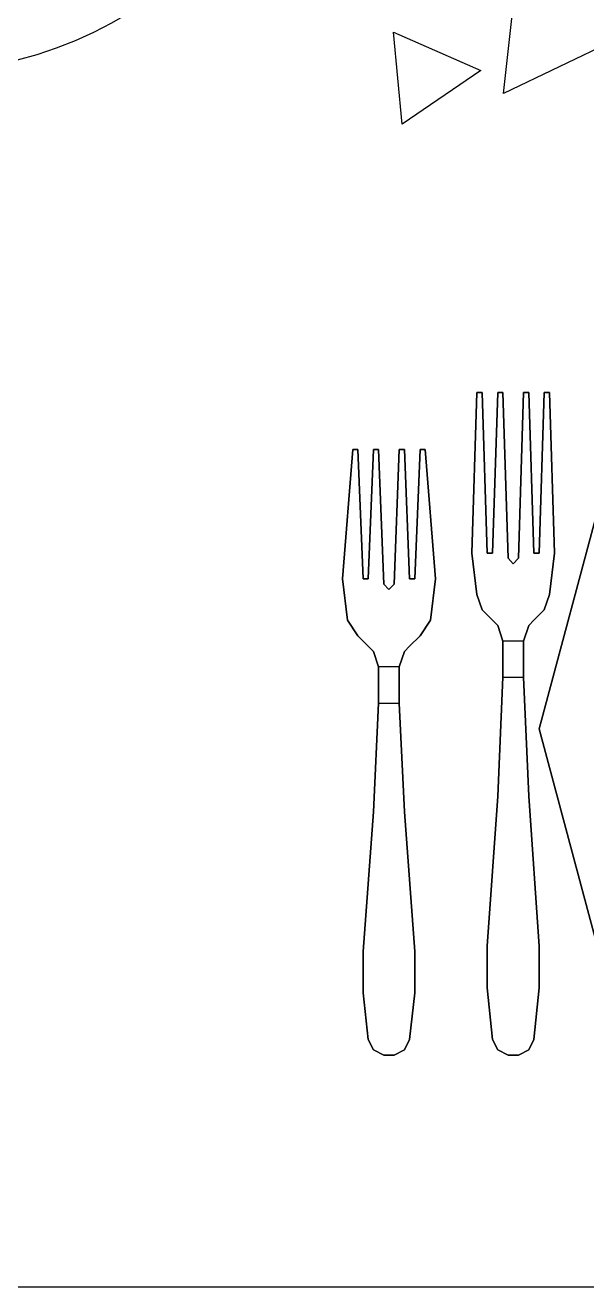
# Model space of a CAD drawing. Extents: x 15.9 to 33.1, y 12.3 to 21.3.
# Drawn here: x 23.0694 to 23.2362, y 13.7326 to 14.1079 of the extents above; entities that cross this region are included whole.
import ezdxf

# ---------------------------------------------------------------- set-up
doc = ezdxf.new("R2010")
doc.units = 0
doc.header["$LTSCALE"] = 0.5
doc.header["$MEASUREMENT"] = 0
doc.layers.get('0').update_dxf_attribs({"linetype": 'CONTINUOUS'})

# ---------------------------------------------------------------- blocks, each defined once
blk = doc.blocks.new('A$C403C54AD')
for p, q in [((1.57741, 0.87913, -0.0006), (1.58183, 0.91926, -0.0006)), ((1.54732, 0.87, -0.0006), (1.54475, 0.89734, -0.0006)), ((1.54475, 0.89734, -0.0006), (1.57064, 0.88596, -0.0006)), ((1.61385, 0.89659, -0.0006), (1.57741, 0.87913, -0.0006)), ((1.57064, 0.88596, -0.0006), (1.54732, 0.87, -0.0006)), ((1.56951, 0.73013, -0.02105), (1.57105, 0.72551, -0.02059)), ((1.56951, 0.73013, -0.02413), (1.57105, 0.72551, -0.02367)), ((1.53103, 0.72244, -0.02105), (1.53411, 0.71782, -0.02059)), ((1.53103, 0.72244, -0.02413), (1.53411, 0.71782, -0.02367)), ((0.83575, 0.52421, -0.0006), (1.99923, 0.52421, -0.0006))]:
    blk.add_line(p, q)
blk.add_circle((1.40208, 1.00844, -0.0006), 0.12331)
for points, invisible_edges in [([(1.57259, 0.74244, -0.02045), (1.56797, 0.74244, -0.02045), (1.56951, 0.79016, -0.01335), (1.57105, 0.79016, -0.01335)], 1), ([(1.57259, 0.74244, -0.02353), (1.56797, 0.74244, -0.02353), (1.56951, 0.79016, -0.01643), (1.57105, 0.79016, -0.01643)], 1), ([(1.57875, 0.74091, -0.0207), (1.57413, 0.74244, -0.02045), (1.57567, 0.79016, -0.01335), (1.57721, 0.79016, -0.01335)], 1), ([(1.57875, 0.74091, -0.02378), (1.57413, 0.74244, -0.02353), (1.57567, 0.79016, -0.01643), (1.57721, 0.79016, -0.01643)], 1), ([(1.58645, 0.74244, -0.02045), (1.58183, 0.74091, -0.0207), (1.58337, 0.79016, -0.01335), (1.58491, 0.79016, -0.01335)], 1), ([(1.58645, 0.74244, -0.02353), (1.58183, 0.74091, -0.02378), (1.58337, 0.79016, -0.01643), (1.58491, 0.79016, -0.01643)], 1), ([(1.58798, 0.74244, -0.02045), (1.5926, 0.74244, -0.02045), (1.59106, 0.79016, -0.01335), (1.58952, 0.79016, -0.01335)], 1), ([(1.58798, 0.74244, -0.02353), (1.5926, 0.74244, -0.02353), (1.59106, 0.79016, -0.01643), (1.58952, 0.79016, -0.01643)], 1), ([(1.53565, 0.73475, -0.02045), (1.5295, 0.73475, -0.02045), (1.53257, 0.77323, -0.01335), (1.53411, 0.77323, -0.01335)], 1), ([(1.53565, 0.73475, -0.02353), (1.5295, 0.73475, -0.02353), (1.53257, 0.77323, -0.01643), (1.53411, 0.77323, -0.01643)], 1), ([(1.54181, 0.73321, -0.0207), (1.53719, 0.73475, -0.02045), (1.53873, 0.77323, -0.01335), (1.54027, 0.77323, -0.01335)], 1), ([(1.54181, 0.73321, -0.02378), (1.53719, 0.73475, -0.02353), (1.53873, 0.77323, -0.01643), (1.54027, 0.77323, -0.01643)], 1), ([(1.5495, 0.73475, -0.02045), (1.54489, 0.73321, -0.0207), (1.54643, 0.77323, -0.01335), (1.54797, 0.77323, -0.01335)], 1), ([(1.5495, 0.73475, -0.02353), (1.54489, 0.73321, -0.02378), (1.54643, 0.77323, -0.01643), (1.54797, 0.77323, -0.01643)], 1), ([(1.55104, 0.73475, -0.02045), (1.5572, 0.73475, -0.02045), (1.55412, 0.77323, -0.01335), (1.55258, 0.77323, -0.01335)], 1), ([(1.55104, 0.73475, -0.02353), (1.5572, 0.73475, -0.02353), (1.55412, 0.77323, -0.01643), (1.55258, 0.77323, -0.01643)], 1), ([(1.56951, 0.73013, -0.02105), (1.57413, 0.74244, -0.02045), (1.57259, 0.74244, -0.02045), (1.56797, 0.74244, -0.02045)], 5), ([(1.56951, 0.73013, -0.02413), (1.57413, 0.74244, -0.02353), (1.57259, 0.74244, -0.02353), (1.56797, 0.74244, -0.02353)], 5), ([(1.56951, 0.73013, -0.02413), (1.56951, 0.73013, -0.02105), (1.56797, 0.74244, -0.02045), (1.56797, 0.74244, -0.02353)], 1), ([(1.56951, 0.73013, -0.02105), (1.58029, 0.73924, -0.02085), (1.57875, 0.74091, -0.0207), (1.57413, 0.74244, -0.02045)], 13), ([(1.56951, 0.73013, -0.02413), (1.58029, 0.73924, -0.02392), (1.57875, 0.74091, -0.02378), (1.57413, 0.74244, -0.02353)], 13), ([(1.59106, 0.73013, -0.02105), (1.58029, 0.73924, -0.02085), (1.56951, 0.73013, -0.02105), (1.59106, 0.73013, -0.02105)], 7), ([(1.59106, 0.73013, -0.02413), (1.58029, 0.73924, -0.02392), (1.56951, 0.73013, -0.02413), (1.59106, 0.73013, -0.02413)], 7), ([(1.59106, 0.73013, -0.02105), (1.58029, 0.73924, -0.02085), (1.58183, 0.74091, -0.0207), (1.58645, 0.74244, -0.02045)], 13), ([(1.59106, 0.73013, -0.02413), (1.58029, 0.73924, -0.02392), (1.58183, 0.74091, -0.02378), (1.58645, 0.74244, -0.02353)], 13), ([(1.59106, 0.73013, -0.02105), (1.58645, 0.74244, -0.02045), (1.58798, 0.74244, -0.02045), (1.5926, 0.74244, -0.02045)], 5), ([(1.59106, 0.73013, -0.02413), (1.58645, 0.74244, -0.02353), (1.58798, 0.74244, -0.02353), (1.5926, 0.74244, -0.02353)], 5), ([(1.59106, 0.73013, -0.02105), (1.59106, 0.73013, -0.02413), (1.5926, 0.74244, -0.02353), (1.5926, 0.74244, -0.02045)], 1), ([(1.53103, 0.72244, -0.02105), (1.53719, 0.73475, -0.02045), (1.53565, 0.73475, -0.02045), (1.5295, 0.73475, -0.02045)], 5), ([(1.53103, 0.72244, -0.02413), (1.53719, 0.73475, -0.02353), (1.53565, 0.73475, -0.02353), (1.5295, 0.73475, -0.02353)], 5), ([(1.53103, 0.72244, -0.02413), (1.53103, 0.72244, -0.02105), (1.5295, 0.73475, -0.02045), (1.5295, 0.73475, -0.02353)], 1), ([(1.53103, 0.72244, -0.02105), (1.54335, 0.73155, -0.02085), (1.54181, 0.73321, -0.0207), (1.53719, 0.73475, -0.02045)], 13), ([(1.53103, 0.72244, -0.02413), (1.54335, 0.73155, -0.02392), (1.54181, 0.73321, -0.02378), (1.53719, 0.73475, -0.02353)], 13), ([(1.55566, 0.72244, -0.02105), (1.54335, 0.73155, -0.02085), (1.54489, 0.73321, -0.0207), (1.5495, 0.73475, -0.02045)], 13), ([(1.55566, 0.72244, -0.02413), (1.54335, 0.73155, -0.02392), (1.54489, 0.73321, -0.02378), (1.5495, 0.73475, -0.02353)], 13), ([(1.55566, 0.72244, -0.02105), (1.5495, 0.73475, -0.02045), (1.55104, 0.73475, -0.02045), (1.5572, 0.73475, -0.02045)], 5), ([(1.55566, 0.72244, -0.02413), (1.5495, 0.73475, -0.02353), (1.55104, 0.73475, -0.02353), (1.5572, 0.73475, -0.02353)], 5), ([(1.55566, 0.72244, -0.02105), (1.55566, 0.72244, -0.02413), (1.5572, 0.73475, -0.02353), (1.5572, 0.73475, -0.02045)], 1), ([(1.55566, 0.72244, -0.02105), (1.54335, 0.73155, -0.02085), (1.53103, 0.72244, -0.02105), (1.55566, 0.72244, -0.02105)], 7), ([(1.55566, 0.72244, -0.02413), (1.54335, 0.73155, -0.02392), (1.53103, 0.72244, -0.02413), (1.55566, 0.72244, -0.02413)], 7), ([(1.58952, 0.72551, -0.02059), (1.57105, 0.72551, -0.02059), (1.56951, 0.73013, -0.02105), (1.59106, 0.73013, -0.02105)], 5), ([(1.58952, 0.72551, -0.02367), (1.57105, 0.72551, -0.02367), (1.56951, 0.73013, -0.02413), (1.59106, 0.73013, -0.02413)], 5), ([(1.57105, 0.72551, -0.02059), (1.57105, 0.72551, -0.02367), (1.56951, 0.73013, -0.02413), (1.56951, 0.73013, -0.02105)], 4), ([(1.58952, 0.72551, -0.02367), (1.58952, 0.72551, -0.02059), (1.59106, 0.73013, -0.02105), (1.59106, 0.73013, -0.02413)], 4), ([(1.57413, 0.72244, -0.02243), (1.58645, 0.72244, -0.02243), (1.58952, 0.72551, -0.02367), (1.57105, 0.72551, -0.02367)], 5), ([(1.57413, 0.72244, -0.01935), (1.58645, 0.72244, -0.01935), (1.58952, 0.72551, -0.02059), (1.57105, 0.72551, -0.02059)], 5), ([(1.55258, 0.71782, -0.02059), (1.53411, 0.71782, -0.02059), (1.53103, 0.72244, -0.02105), (1.55566, 0.72244, -0.02105)], 5), ([(1.55258, 0.71782, -0.02367), (1.53411, 0.71782, -0.02367), (1.53103, 0.72244, -0.02413), (1.55566, 0.72244, -0.02413)], 5), ([(1.53411, 0.71782, -0.02059), (1.53411, 0.71782, -0.02367), (1.53103, 0.72244, -0.02413), (1.53103, 0.72244, -0.02105)], 4), ([(1.55258, 0.71782, -0.02367), (1.55258, 0.71782, -0.02059), (1.55566, 0.72244, -0.02105), (1.55566, 0.72244, -0.02413)], 4), ([(1.57567, 0.7209, -0.0183), (1.58491, 0.7209, -0.0183), (1.58645, 0.72244, -0.01935), (1.57413, 0.72244, -0.01935)], 5), ([(1.57567, 0.7209, -0.02109), (1.58491, 0.7209, -0.02109), (1.58645, 0.72244, -0.02243), (1.57413, 0.72244, -0.02243)], 5), ([(1.57567, 0.7209, -0.0183), (1.57567, 0.7209, -0.02109), (1.57413, 0.72244, -0.02243), (1.57413, 0.72244, -0.01935)], 1), ([(1.58337, 0.71628, -0.01595), (1.57721, 0.71628, -0.01595), (1.57567, 0.7209, -0.0183), (1.58491, 0.7209, -0.0183)], 4), ([(1.57721, 0.71628, -0.01854), (1.57721, 0.71628, -0.01595), (1.57567, 0.7209, -0.0183), (1.57567, 0.7209, -0.02109)], 5), ([(1.58337, 0.71628, -0.01854), (1.57721, 0.71628, -0.01854), (1.57567, 0.7209, -0.02109), (1.58491, 0.7209, -0.02109)], 4), ([(1.58337, 0.71628, -0.01595), (1.58337, 0.71628, -0.01854), (1.58491, 0.7209, -0.02109), (1.58491, 0.7209, -0.0183)], 5), ([(1.58491, 0.7209, -0.02109), (1.58491, 0.7209, -0.0183), (1.58645, 0.72244, -0.01935), (1.58645, 0.72244, -0.02243)], 1), ([(1.53719, 0.71474, -0.02243), (1.5495, 0.71474, -0.02243), (1.55258, 0.71782, -0.02367), (1.53411, 0.71782, -0.02367)], 5), ([(1.53719, 0.71474, -0.01935), (1.5495, 0.71474, -0.01935), (1.55258, 0.71782, -0.02059), (1.53411, 0.71782, -0.02059)], 5), ([(1.53873, 0.7132, -0.0183), (1.54797, 0.7132, -0.0183), (1.5495, 0.71474, -0.01935), (1.53719, 0.71474, -0.01935)], 5), ([(1.53873, 0.7132, -0.02109), (1.54797, 0.7132, -0.02109), (1.5495, 0.71474, -0.02243), (1.53719, 0.71474, -0.02243)], 5), ([(1.53873, 0.7132, -0.0183), (1.53873, 0.7132, -0.02109), (1.53719, 0.71474, -0.02243), (1.53719, 0.71474, -0.01935)], 1), ([(1.54643, 0.70858, -0.01595), (1.54027, 0.70858, -0.01595), (1.53873, 0.7132, -0.0183), (1.54797, 0.7132, -0.0183)], 4), ([(1.54643, 0.70858, -0.01854), (1.54027, 0.70858, -0.01854), (1.53873, 0.7132, -0.02109), (1.54797, 0.7132, -0.02109)], 4), ([(1.54027, 0.70858, -0.01854), (1.54027, 0.70858, -0.01595), (1.53873, 0.7132, -0.0183), (1.53873, 0.7132, -0.02109)], 5), ([(1.54643, 0.70858, -0.01595), (1.54643, 0.70858, -0.01854), (1.54797, 0.7132, -0.02109), (1.54797, 0.7132, -0.0183)], 5), ([(1.54797, 0.7132, -0.02109), (1.54797, 0.7132, -0.0183), (1.5495, 0.71474, -0.01935), (1.5495, 0.71474, -0.02243)], 1), ([(1.57721, 0.71628, -0.01854), (1.57721, 0.71628, -0.01595), (1.57721, 0.7055, -0.01387), (1.57721, 0.7055, -0.01646)], 5), ([(1.58337, 0.7055, -0.01646), (1.58337, 0.7055, -0.01387), (1.58337, 0.71628, -0.01595), (1.58337, 0.71628, -0.01854)], 5), ([(1.54027, 0.70858, -0.01854), (1.54027, 0.70858, -0.01595), (1.54027, 0.69781, -0.01387), (1.54027, 0.69781, -0.01646)], 5), ([(1.54643, 0.69781, -0.01646), (1.54643, 0.69781, -0.01387), (1.54643, 0.70858, -0.01595), (1.54643, 0.70858, -0.01854)], 5), ([(1.58491, 0.6701, -0.01678), (1.57567, 0.6701, -0.01678), (1.57721, 0.7055, -0.01387), (1.58337, 0.7055, -0.01387)], 1), ([(1.57721, 0.7055, -0.01387), (1.57721, 0.7055, -0.01646), (1.57567, 0.6701, -0.01986), (1.57567, 0.6701, -0.01678)], 5), ([(1.58491, 0.6701, -0.01986), (1.57567, 0.6701, -0.01986), (1.57721, 0.7055, -0.01646), (1.58337, 0.7055, -0.01646)], 1), ([(1.58491, 0.6701, -0.01678), (1.58491, 0.6701, -0.01986), (1.58337, 0.7055, -0.01646), (1.58337, 0.7055, -0.01387)], 5), ([(1.54797, 0.66549, -0.01678), (1.53873, 0.66549, -0.01678), (1.54027, 0.69781, -0.01387), (1.54643, 0.69781, -0.01387)], 1), ([(1.54027, 0.69781, -0.01387), (1.54027, 0.69781, -0.01646), (1.53873, 0.66549, -0.01986), (1.53873, 0.66549, -0.01678)], 5), ([(1.54797, 0.66549, -0.01986), (1.53873, 0.66549, -0.01986), (1.54027, 0.69781, -0.01646), (1.54643, 0.69781, -0.01646)], 1), ([(1.54797, 0.66549, -0.01678), (1.54797, 0.66549, -0.01986), (1.54643, 0.69781, -0.01646), (1.54643, 0.69781, -0.01387)], 5), ([(1.57259, 0.62547, -0.01916), (1.58798, 0.62547, -0.01916), (1.58491, 0.6701, -0.01678), (1.57567, 0.6701, -0.01678)], 5), ([(1.57259, 0.62547, -0.0238), (1.58798, 0.62547, -0.0238), (1.58491, 0.6701, -0.01986), (1.57567, 0.6701, -0.01986)], 5), ([(1.57567, 0.6701, -0.01986), (1.57567, 0.6701, -0.01678), (1.57259, 0.62547, -0.01916), (1.57259, 0.62547, -0.0238)], 1), ([(1.58798, 0.62547, -0.0238), (1.58798, 0.62547, -0.01916), (1.58491, 0.6701, -0.01678), (1.58491, 0.6701, -0.01986)], 4), ([(1.53565, 0.62393, -0.01916), (1.55104, 0.62393, -0.01916), (1.54797, 0.66549, -0.01678), (1.53873, 0.66549, -0.01678)], 5), ([(1.53565, 0.62393, -0.0238), (1.55104, 0.62393, -0.0238), (1.54797, 0.66549, -0.01986), (1.53873, 0.66549, -0.01986)], 5), ([(1.53873, 0.66549, -0.01986), (1.53873, 0.66549, -0.01678), (1.53565, 0.62393, -0.01916), (1.53565, 0.62393, -0.0238)], 1), ([(1.55104, 0.62393, -0.0238), (1.55104, 0.62393, -0.01916), (1.54797, 0.66549, -0.01678), (1.54797, 0.66549, -0.01986)], 4), ([(1.55104, 0.61161, -0.01949), (1.53565, 0.61161, -0.01949), (1.53565, 0.62393, -0.01916), (1.55104, 0.62393, -0.01916)], 5), ([(1.55104, 0.61161, -0.02413), (1.53565, 0.61161, -0.02413), (1.53565, 0.62393, -0.0238), (1.55104, 0.62393, -0.0238)], 5), ([(1.58798, 0.61315, -0.01949), (1.57259, 0.61315, -0.01949), (1.57259, 0.62547, -0.01916), (1.58798, 0.62547, -0.01916)], 5), ([(1.58798, 0.61315, -0.02413), (1.57259, 0.61315, -0.02413), (1.57259, 0.62547, -0.0238), (1.58798, 0.62547, -0.0238)], 5), ([(1.57413, 0.59776, -0.01946), (1.58645, 0.59776, -0.01946), (1.58798, 0.61315, -0.01949), (1.57259, 0.61315, -0.01949)], 5), ([(1.57413, 0.59776, -0.02409), (1.58645, 0.59776, -0.02409), (1.58798, 0.61315, -0.02413), (1.57259, 0.61315, -0.02413)], 5), ([(1.53719, 0.59776, -0.01946), (1.5495, 0.59776, -0.01946), (1.55104, 0.61161, -0.01949), (1.53565, 0.61161, -0.01949)], 5), ([(1.53719, 0.59776, -0.02409), (1.5495, 0.59776, -0.02409), (1.55104, 0.61161, -0.02413), (1.53565, 0.61161, -0.02413)], 5), ([(1.54797, 0.59468, -0.01921), (1.53873, 0.59468, -0.01921), (1.53719, 0.59776, -0.01946), (1.5495, 0.59776, -0.01946)], 5), ([(1.54797, 0.59468, -0.02385), (1.53873, 0.59468, -0.02385), (1.53719, 0.59776, -0.02409), (1.5495, 0.59776, -0.02409)], 5), ([(1.58491, 0.59468, -0.01921), (1.57567, 0.59468, -0.01921), (1.57413, 0.59776, -0.01946), (1.58645, 0.59776, -0.01946)], 5), ([(1.58491, 0.59468, -0.02385), (1.57567, 0.59468, -0.02385), (1.57413, 0.59776, -0.02409), (1.58645, 0.59776, -0.02409)], 5), ([(1.54181, 0.59314, -0.01938), (1.54489, 0.59314, -0.01938), (1.54797, 0.59468, -0.01921), (1.53873, 0.59468, -0.01921)], 4), ([(1.54181, 0.59314, -0.02351), (1.54489, 0.59314, -0.02351), (1.54797, 0.59468, -0.02385), (1.53873, 0.59468, -0.02385)], 4), ([(1.57875, 0.59314, -0.01938), (1.58183, 0.59314, -0.01938), (1.58491, 0.59468, -0.01921), (1.57567, 0.59468, -0.01921)], 4), ([(1.57875, 0.59314, -0.02351), (1.58183, 0.59314, -0.02351), (1.58491, 0.59468, -0.02385), (1.57567, 0.59468, -0.02385)], 4)]:
    blk.add_3dface(points, dxfattribs=dict(invisible_edges=invisible_edges))
for points in [[(1.56951, 0.79016, -0.01335), (1.56951, 0.79016, -0.01643), (1.56797, 0.74244, -0.02353), (1.56797, 0.74244, -0.02045)], [(1.57105, 0.79016, -0.01643), (1.57105, 0.79016, -0.01335), (1.56951, 0.79016, -0.01335), (1.56951, 0.79016, -0.01643)], [(1.57259, 0.74244, -0.02045), (1.57259, 0.74244, -0.02353), (1.57105, 0.79016, -0.01643), (1.57105, 0.79016, -0.01335)], [(1.57567, 0.79016, -0.01335), (1.57567, 0.79016, -0.01643), (1.57413, 0.74244, -0.02353), (1.57413, 0.74244, -0.02045)], [(1.57721, 0.79016, -0.01643), (1.57721, 0.79016, -0.01335), (1.57567, 0.79016, -0.01335), (1.57567, 0.79016, -0.01643)], [(1.57875, 0.74091, -0.02378), (1.57875, 0.74091, -0.0207), (1.57721, 0.79016, -0.01335), (1.57721, 0.79016, -0.01643)], [(1.58337, 0.79016, -0.01643), (1.58337, 0.79016, -0.01335), (1.58183, 0.74091, -0.0207), (1.58183, 0.74091, -0.02378)], [(1.58491, 0.79016, -0.01643), (1.58491, 0.79016, -0.01335), (1.58337, 0.79016, -0.01335), (1.58337, 0.79016, -0.01643)], [(1.58645, 0.74244, -0.02353), (1.58645, 0.74244, -0.02045), (1.58491, 0.79016, -0.01335), (1.58491, 0.79016, -0.01643)], [(1.58952, 0.79016, -0.01335), (1.58952, 0.79016, -0.01643), (1.58798, 0.74244, -0.02353), (1.58798, 0.74244, -0.02045)], [(1.59106, 0.79016, -0.01643), (1.59106, 0.79016, -0.01335), (1.58952, 0.79016, -0.01335), (1.58952, 0.79016, -0.01643)], [(1.5926, 0.74244, -0.02353), (1.5926, 0.74244, -0.02045), (1.59106, 0.79016, -0.01335), (1.59106, 0.79016, -0.01643)], [(1.53257, 0.77323, -0.01335), (1.53257, 0.77323, -0.01643), (1.5295, 0.73475, -0.02353), (1.5295, 0.73475, -0.02045)], [(1.53411, 0.77323, -0.01643), (1.53411, 0.77323, -0.01335), (1.53257, 0.77323, -0.01335), (1.53257, 0.77323, -0.01643)], [(1.53565, 0.73475, -0.02045), (1.53565, 0.73475, -0.02353), (1.53411, 0.77323, -0.01643), (1.53411, 0.77323, -0.01335)], [(1.53873, 0.77323, -0.01335), (1.53873, 0.77323, -0.01643), (1.53719, 0.73475, -0.02353), (1.53719, 0.73475, -0.02045)], [(1.54027, 0.77323, -0.01643), (1.54027, 0.77323, -0.01335), (1.53873, 0.77323, -0.01335), (1.53873, 0.77323, -0.01643)], [(1.54181, 0.73321, -0.02378), (1.54181, 0.73321, -0.0207), (1.54027, 0.77323, -0.01335), (1.54027, 0.77323, -0.01643)], [(1.54643, 0.77323, -0.01643), (1.54643, 0.77323, -0.01335), (1.54489, 0.73321, -0.0207), (1.54489, 0.73321, -0.02378)], [(1.54797, 0.77323, -0.01643), (1.54797, 0.77323, -0.01335), (1.54643, 0.77323, -0.01335), (1.54643, 0.77323, -0.01643)], [(1.5495, 0.73475, -0.02353), (1.5495, 0.73475, -0.02045), (1.54797, 0.77323, -0.01335), (1.54797, 0.77323, -0.01643)], [(1.55258, 0.77323, -0.01335), (1.55258, 0.77323, -0.01643), (1.55104, 0.73475, -0.02353), (1.55104, 0.73475, -0.02045)], [(1.55412, 0.77323, -0.01643), (1.55412, 0.77323, -0.01335), (1.55258, 0.77323, -0.01335), (1.55258, 0.77323, -0.01643)], [(1.5572, 0.73475, -0.02353), (1.5572, 0.73475, -0.02045), (1.55412, 0.77323, -0.01335), (1.55412, 0.77323, -0.01643)], [(1.57259, 0.74244, -0.02045), (1.57259, 0.74244, -0.02353), (1.57413, 0.74244, -0.02353), (1.57413, 0.74244, -0.02045)], [(1.57875, 0.74091, -0.0207), (1.57875, 0.74091, -0.02378), (1.58029, 0.73924, -0.02392), (1.58029, 0.73924, -0.02085)], [(1.58029, 0.73924, -0.02392), (1.58029, 0.73924, -0.02085), (1.58183, 0.74091, -0.0207), (1.58183, 0.74091, -0.02378)], [(1.58645, 0.74244, -0.02353), (1.58645, 0.74244, -0.02045), (1.58798, 0.74244, -0.02045), (1.58798, 0.74244, -0.02353)], [(1.53565, 0.73475, -0.02045), (1.53565, 0.73475, -0.02353), (1.53719, 0.73475, -0.02353), (1.53719, 0.73475, -0.02045)], [(1.54181, 0.73321, -0.0207), (1.54181, 0.73321, -0.02378), (1.54335, 0.73155, -0.02392), (1.54335, 0.73155, -0.02085)], [(1.54335, 0.73155, -0.02392), (1.54335, 0.73155, -0.02085), (1.54489, 0.73321, -0.0207), (1.54489, 0.73321, -0.02378)], [(1.5495, 0.73475, -0.02353), (1.5495, 0.73475, -0.02045), (1.55104, 0.73475, -0.02045), (1.55104, 0.73475, -0.02353)], [(1.57413, 0.72244, -0.02243), (1.57413, 0.72244, -0.01935), (1.57105, 0.72551, -0.02059), (1.57105, 0.72551, -0.02367)], [(1.58645, 0.72244, -0.01935), (1.58645, 0.72244, -0.02243), (1.58952, 0.72551, -0.02367), (1.58952, 0.72551, -0.02059)], [(1.53719, 0.71474, -0.02243), (1.53719, 0.71474, -0.01935), (1.53411, 0.71782, -0.02059), (1.53411, 0.71782, -0.02367)], [(1.5495, 0.71474, -0.01935), (1.5495, 0.71474, -0.02243), (1.55258, 0.71782, -0.02367), (1.55258, 0.71782, -0.02059)], [(1.57721, 0.7055, -0.01387), (1.58337, 0.7055, -0.01387), (1.58337, 0.71628, -0.01595), (1.57721, 0.71628, -0.01595)], [(1.57721, 0.7055, -0.01646), (1.58337, 0.7055, -0.01646), (1.58337, 0.71628, -0.01854), (1.57721, 0.71628, -0.01854)], [(1.54027, 0.69781, -0.01387), (1.54643, 0.69781, -0.01387), (1.54643, 0.70858, -0.01595), (1.54027, 0.70858, -0.01595)], [(1.54027, 0.69781, -0.01646), (1.54643, 0.69781, -0.01646), (1.54643, 0.70858, -0.01854), (1.54027, 0.70858, -0.01854)], [(1.53565, 0.62393, -0.01916), (1.53565, 0.62393, -0.0238), (1.53565, 0.61161, -0.02413), (1.53565, 0.61161, -0.01949)], [(1.55104, 0.61161, -0.01949), (1.55104, 0.61161, -0.02413), (1.55104, 0.62393, -0.0238), (1.55104, 0.62393, -0.01916)], [(1.57259, 0.62547, -0.01916), (1.57259, 0.62547, -0.0238), (1.57259, 0.61315, -0.02413), (1.57259, 0.61315, -0.01949)], [(1.58798, 0.61315, -0.01949), (1.58798, 0.61315, -0.02413), (1.58798, 0.62547, -0.0238), (1.58798, 0.62547, -0.01916)], [(1.57259, 0.61315, -0.02413), (1.57259, 0.61315, -0.01949), (1.57413, 0.59776, -0.01946), (1.57413, 0.59776, -0.02409)], [(1.58645, 0.59776, -0.02409), (1.58645, 0.59776, -0.01946), (1.58798, 0.61315, -0.01949), (1.58798, 0.61315, -0.02413)], [(1.53565, 0.61161, -0.02413), (1.53565, 0.61161, -0.01949), (1.53719, 0.59776, -0.01946), (1.53719, 0.59776, -0.02409)], [(1.5495, 0.59776, -0.02409), (1.5495, 0.59776, -0.01946), (1.55104, 0.61161, -0.01949), (1.55104, 0.61161, -0.02413)], [(1.53719, 0.59776, -0.01946), (1.53719, 0.59776, -0.02409), (1.53873, 0.59468, -0.02385), (1.53873, 0.59468, -0.01921)], [(1.54797, 0.59468, -0.01921), (1.54797, 0.59468, -0.02385), (1.5495, 0.59776, -0.02409), (1.5495, 0.59776, -0.01946)], [(1.57413, 0.59776, -0.01946), (1.57413, 0.59776, -0.02409), (1.57567, 0.59468, -0.02385), (1.57567, 0.59468, -0.01921)], [(1.58491, 0.59468, -0.01921), (1.58491, 0.59468, -0.02385), (1.58645, 0.59776, -0.02409), (1.58645, 0.59776, -0.01946)], [(1.53873, 0.59468, -0.02385), (1.53873, 0.59468, -0.01921), (1.54181, 0.59314, -0.01938), (1.54181, 0.59314, -0.02351)], [(1.54181, 0.59314, -0.01938), (1.54181, 0.59314, -0.02351), (1.54489, 0.59314, -0.02351), (1.54489, 0.59314, -0.01938)], [(1.54489, 0.59314, -0.02351), (1.54489, 0.59314, -0.01938), (1.54797, 0.59468, -0.01921), (1.54797, 0.59468, -0.02385)], [(1.57567, 0.59468, -0.02385), (1.57567, 0.59468, -0.01921), (1.57875, 0.59314, -0.01938), (1.57875, 0.59314, -0.02351)], [(1.57875, 0.59314, -0.01938), (1.57875, 0.59314, -0.02351), (1.58183, 0.59314, -0.02351), (1.58183, 0.59314, -0.01938)], [(1.58183, 0.59314, -0.02351), (1.58183, 0.59314, -0.01938), (1.58491, 0.59468, -0.01921), (1.58491, 0.59468, -0.02385)]]:
    blk.add_3dface(points)
at = {"linetype": 'ByBlock', "invisible_edges": 5}
for points in [[(1.60654, 0.75938, -0.00874), (1.62254, 0.75014, -0.00874), (1.60645, 0.69011, -0.00874), (1.58798, 0.69011, -0.00874)], [(1.63587, 0.74244, -0.02259), (1.60654, 0.75938, -0.01335), (1.58798, 0.69011, -0.01335), (1.62185, 0.69011, -0.02259)], [(1.58798, 0.69011, -0.00874), (1.60645, 0.69011, -0.00874), (1.62254, 0.63008, -0.00874), (1.60654, 0.62085, -0.00874)], [(1.62185, 0.69011, -0.02259), (1.58798, 0.69011, -0.01335), (1.60654, 0.62085, -0.01335), (1.63587, 0.63778, -0.02259)]]:
    blk.add_3dface(points, dxfattribs=at)
at = {"linetype": 'ByBlock'}
for points in [[(1.60654, 0.75938, -0.01335), (1.60654, 0.75938, -0.00874), (1.58798, 0.69011, -0.00874), (1.58798, 0.69011, -0.01335)], [(1.58798, 0.69011, -0.01335), (1.58798, 0.69011, -0.00874), (1.60654, 0.62085, -0.00874), (1.60654, 0.62085, -0.01335)]]:
    blk.add_3dface(points, dxfattribs=at)

msp = doc.modelspace()

# ---------------------------------------------------------------- block references
msp.add_blockref('A$C403C54AD', (21.63411, 13.20843, 0.0006))

doc.saveas('drawing.dxf')
